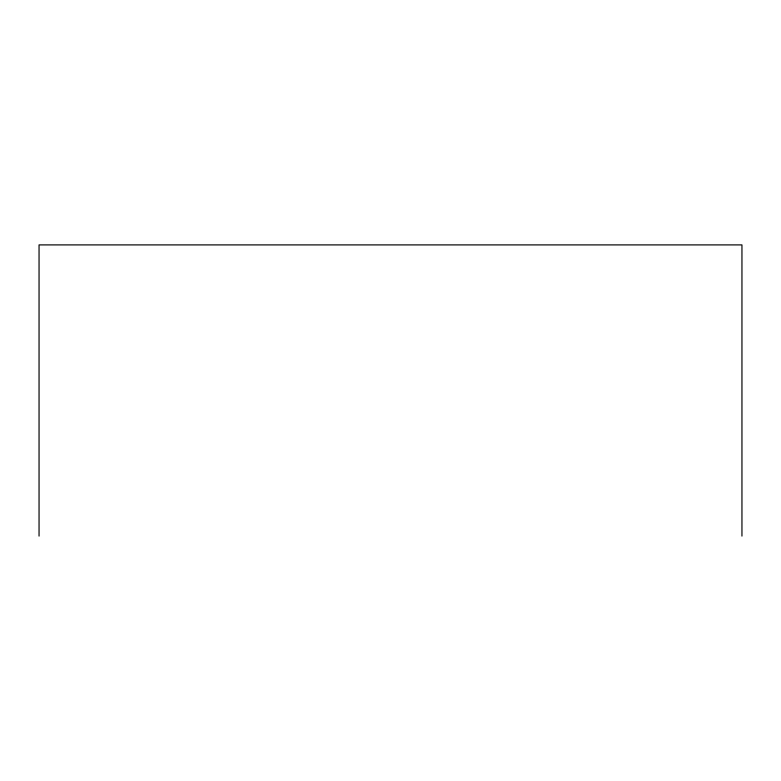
<?xml version="1.0" encoding="UTF-8"?>
<svg xmlns="http://www.w3.org/2000/svg" width="781" height="781" viewBox="0 0 781 781"><rect width="100%" height="100%" fill="white"/><g stroke="black" fill="none" stroke-linecap="round" stroke-linejoin="round"><path stroke-width="1.17" d="M741.95 536.098L741.95 244.902L39.05 244.902L39.05 536.098"/></g></svg>
